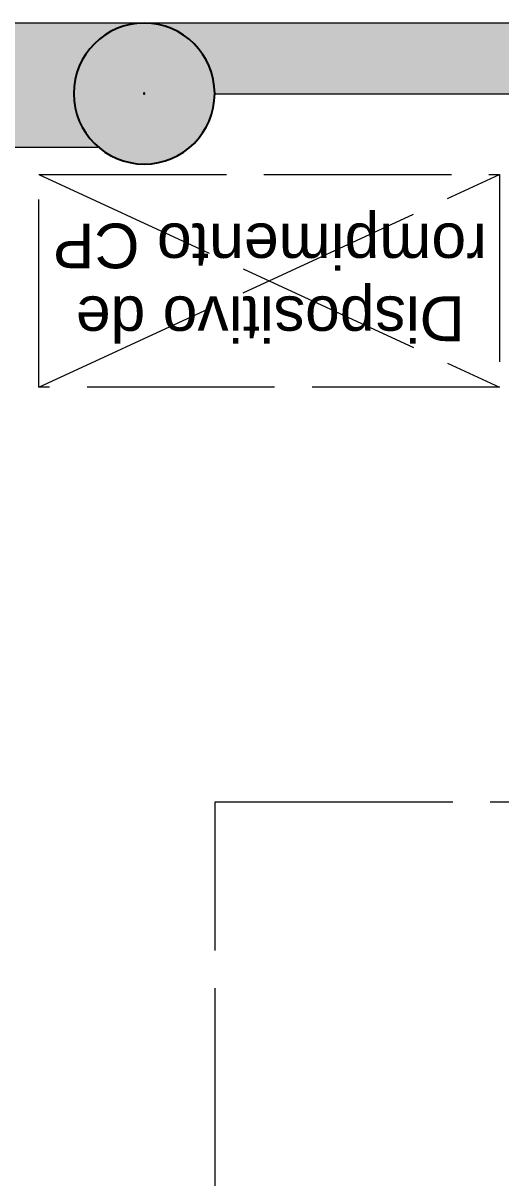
# Model space of a CAD drawing. Header units: metres. Extents: x 512 to 829, y -209 to 245.
# Drawn here: x 731.104 to 732.453, y -76.286 to -73.026 of the extents above; entities that cross this region are included whole.
import ezdxf

# ---------------------------------------------------------------- set-up
doc = ezdxf.new("R2010")
doc.units = ezdxf.units.M
doc.header["$LTSCALE"] = 0.508
doc.linetypes.add('STYLE_03', pattern=[1.25, 1.04164, -0.20836])
doc.linetypes.add('STYLE_04', pattern=[1.52771, 1.319425, -0.208285])
doc.layers.add('CONTORNO', color=7, linetype='Continuous', lineweight=15)
doc.layers.add('None', color=7, linetype='Continuous', lineweight=5)
doc.styles.add('Arial', font='arial.ttf')

# ---------------------------------------------------------------- blocks, each defined once
blk = doc.blocks.new('Grupo-1885')
at = {"layer": 'None', "linetype": 'Continuous', "lineweight": 0}
h = blk.add_hatch(color=255, dxfattribs=at)
edge = h.paths.add_edge_path()
edge.add_arc((13.0666, 25.7963), 0.1989, 90, 180)
edge.add_arc((13.0666, 25.7963), 0.1989, 180, 270)
edge.add_line((13.0666, 25.5974), (13.0666, 25.7974))
edge.add_arc((13.0666, 25.7963), 0.00106, 0, 90, ccw=False)
edge.add_arc((13.0666, 25.7963), 0.00106, 270, 360, ccw=False)
edge.add_line((13.0666, 25.7953), (13.0666, 25.9953))
h = blk.add_hatch(color=255, dxfattribs=at)
edge = h.paths.add_edge_path()
edge.add_arc((13.0666, 25.7963), 0.1989, 270, 360)
edge.add_arc((13.0666, 25.7963), 0.1989, 0, 90)
edge.add_line((13.0666, 25.9953), (13.0666, 25.7953))
edge.add_arc((13.0666, 25.7963), 0.00106, 180, 270, ccw=False)
edge.add_arc((13.0666, 25.7963), 0.00106, 90, 180, ccw=False)
edge.add_line((13.0666, 25.7974), (13.0666, 25.5974))
at = {"layer": 'None', "color": 7, "linetype": 'Continuous', "lineweight": 25}
for radius, start, end in [(0.1989, 90, 270), (0.1989, 270, 90), (0.00106, 90, 270), (0.00106, 270, 90)]:
    blk.add_arc((13.0666, 25.7963), radius, start, end, dxfattribs=at)
blk = doc.blocks.new('Grupo-1888')
at = {"layer": 'None', "color": 7}
blk.add_blockref('Grupo-1885', (0, 0), dxfattribs=at)

msp = doc.modelspace()

# ---------------------------------------------------------------- linework, layer by layer
at = {"layer": 'None', "color": 7, "linetype": 'Continuous', "lineweight": 18}
for p, q in [((734.0413, -73.0266), (730.9471, -73.0266)), ((734.0413, -73.2266), (731.6449, -73.2266)), ((730.9471, -73.3766), (731.3152, -73.3766))]:
    msp.add_line(p, q, dxfattribs=at)
at = {"layer": 'None', "color": 7, "linetype": 'STYLE_03', "lineweight": 5}
for p, q in [((731.1487, -74.0537), (731.1487, -73.4537)), ((731.1487, -73.4537), (732.4487, -73.4537)), ((731.1487, -73.4537), (732.4487, -74.0537)), ((731.1487, -74.0537), (732.4487, -73.4537)), ((732.4487, -73.4537), (732.4487, -74.0537)), ((732.4487, -74.0537), (731.1487, -74.0537))]:
    msp.add_line(p, q, dxfattribs=at)
at = {"layer": 'None', "color": 7, "linetype": 'STYLE_04', "lineweight": 5}
for p, q in [((731.6466, -79.5243), (731.6466, -75.2243)), ((731.6466, -75.2243), (734.9466, -75.2243))]:
    msp.add_line(p, q, dxfattribs=at)
at = {"layer": 'None', "color": 250, "linetype": 'Continuous'}
for points in [[(734.0413, -73.0266), (734.0413, -73.2266), (730.9471, -73.0266), (730.9471, -73.2266)], [(730.9471, -73.3766), (730.9471, -73.2266), (731.3152, -73.3766), (731.4451, -73.2266)]]:
    msp.add_solid(points, dxfattribs=at)

# ---------------------------------------------------------------- block references
at = {"layer": 'None', "color": 7}
msp.add_blockref('Grupo-1888', (718.3793, -99.0216), dxfattribs=at)

# ---------------------------------------------------------------- texts
at = {"layer": 'CONTORNO', "color": 7, "linetype": 'Continuous', "lineweight": 0, "style": 'Arial'}
for s, p in [('rompimento CP', (732.4135, -73.592)), ('Dispositivo de', (732.3511, -73.7978))]:
    msp.add_text(s, height=0.12632, rotation=180, dxfattribs=at).set_placement(p)

doc.saveas('drawing.dxf')
